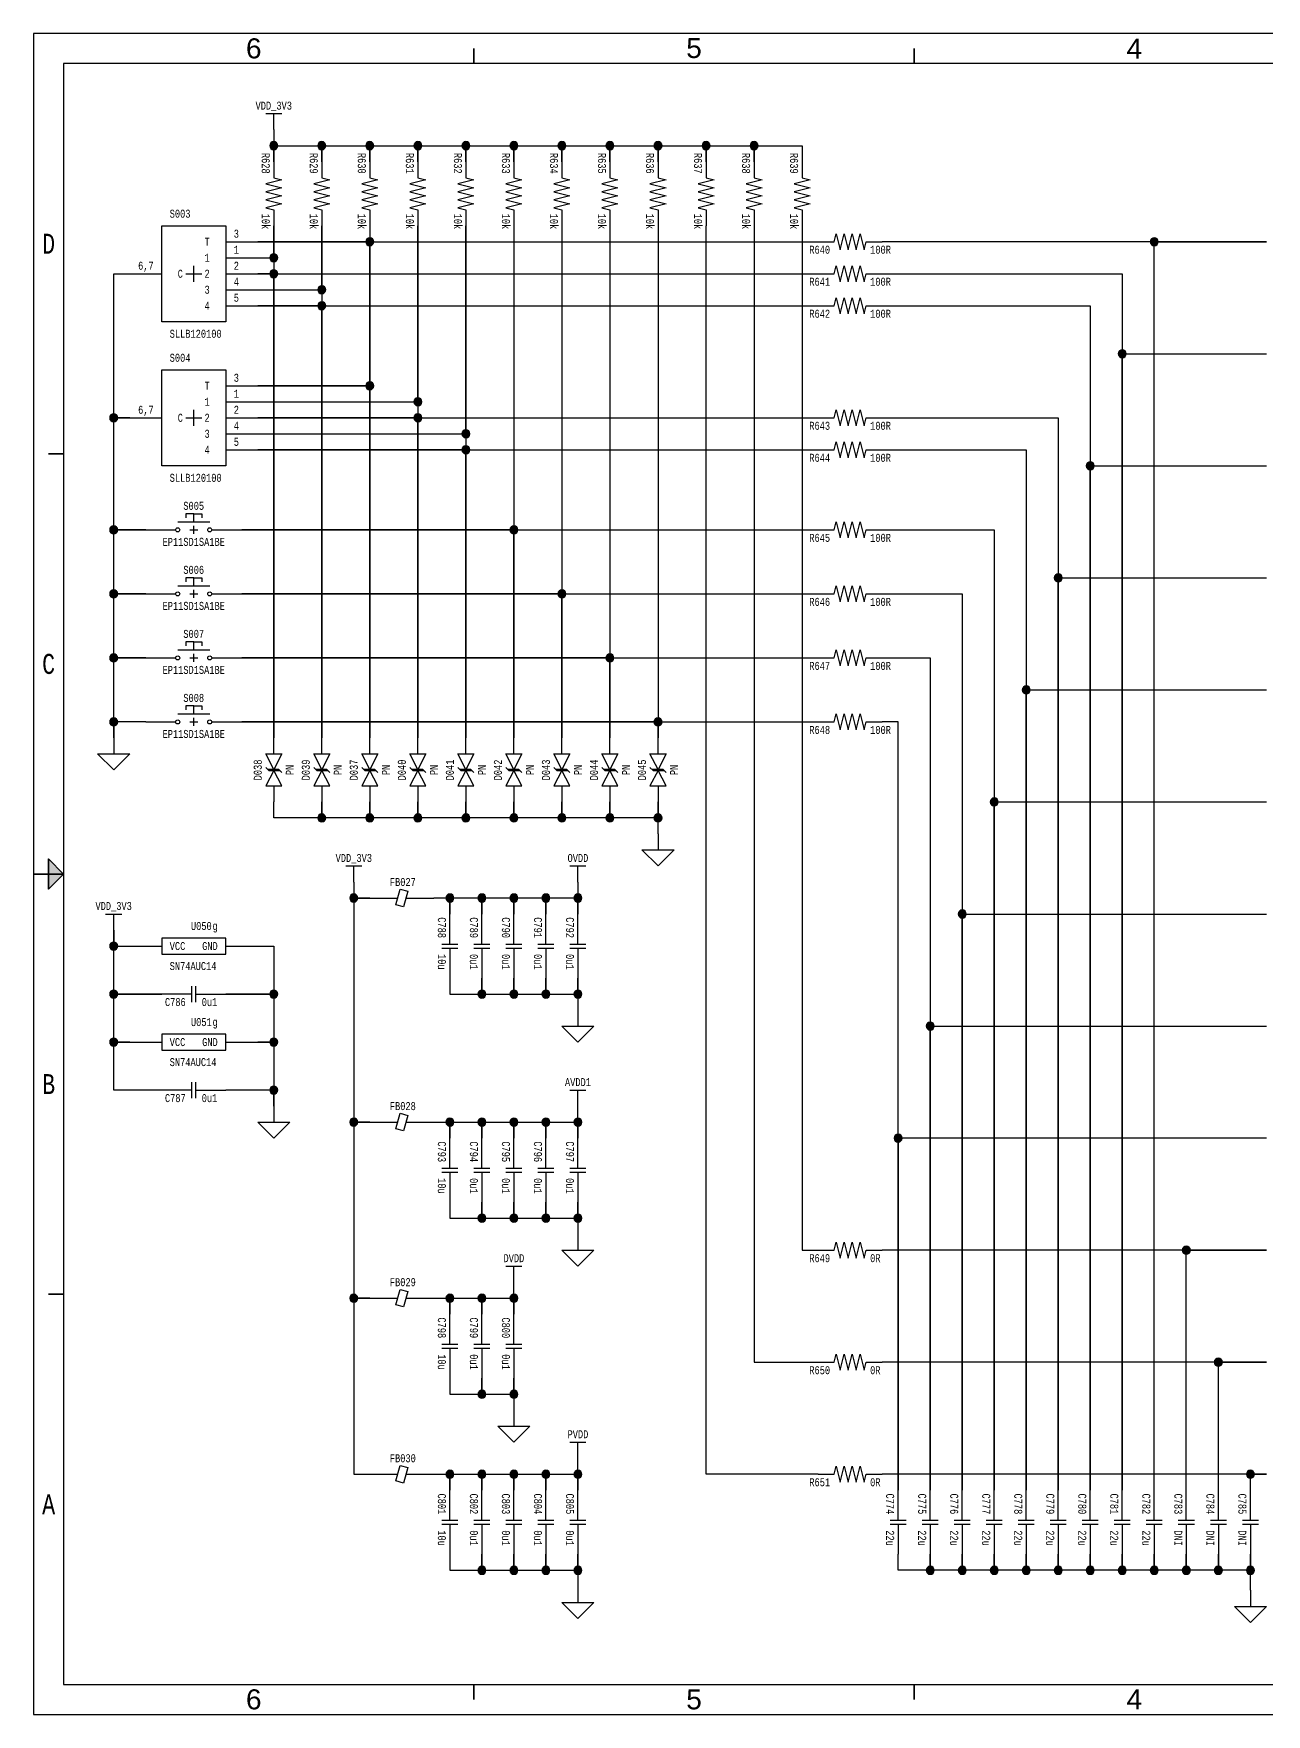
# Paper-space layout '37' of a CAD drawing. Header units: inches. Extents: x 0.2 to 16.8, y 0.2 to 10.8.
# Drawn here: x 0.25 to 7.95, y 0.25 to 10.75 of the extents above; entities that cross this region are included whole.
import ezdxf
from ezdxf.enums import TextEntityAlignment as Align

# ---------------------------------------------------------------- set-up
doc = ezdxf.new("R2010")
doc.units = ezdxf.units.IN
doc.header["$MEASUREMENT"] = 0
for name, color, linetype in [('BORDER', 13, 'Continuous'), ('COMPONENT', 14, 'Continuous'), ('SIGNAL', 84, 'Continuous'), ('TEXT', 252, 'Continuous')]:
    doc.layers.add(name, color=color, linetype=linetype)
doc.styles.add('Monotxt_75', font='monotxt.shx', dxfattribs={"width": 0.75})
doc.styles.get("Standard").update_dxf_attribs({"font": 'arial.ttf'})

# ---------------------------------------------------------------- blocks, each defined once
blk = doc.blocks.new('ANSI B Frame')
at = {"layer": 'BORDER', "lineweight": 35}
h = blk.add_hatch(color=256, dxfattribs=at)
h.dxf.hatch_style = 1
h.paths.add_polyline_path([(0.34375, 5.59375), (0.34375, 5.5), (0.4375, 5.5)])
h.paths.add_polyline_path([(0.4375, 5.5), (0.34375, 5.5), (0.34375, 5.40625)])
at = {"layer": 'BORDER'}
for points in [[(0.25, 0.25), (16.75, 0.25), (16.75, 10.75), (0.25, 10.75)], [(0.4375, 0.4375), (16.5625, 0.4375), (16.5625, 10.5625), (0.4375, 10.5625)]]:
    blk.add_lwpolyline(points, close=True, dxfattribs=at)
at = {"layer": 'BORDER', "lineweight": 35}
for points in [[(3, 10.65625), (3, 10.5625)], [(5.75, 10.65625), (5.75, 10.5625)], [(0.34375, 8.125), (0.4375, 8.125)], [(0.4375, 5.5), (0.25, 5.5)], [(0.34375, 2.875), (0.4375, 2.875)], [(3, 0.34375), (3, 0.4375)], [(5.75, 0.34375), (5.75, 0.4375)]]:
    blk.add_lwpolyline(points, dxfattribs=at)
blk.add_lwpolyline([(0.4375, 5.5), (0.34375, 5.59375), (0.34375, 5.40625)], close=True, dxfattribs=at)
at = {"layer": 'BORDER', "style": 'Monotxt_75', "width": 0.75}
for s, p in [('D', (0.34375, 9.4375)), ('C', (0.34375, 6.8125)), ('B', (0.34375, 4.1875)), ('A', (0.34375, 1.5625))]:
    blk.add_text(s, height=0.125, dxfattribs=at).set_placement(p, align=Align.MIDDLE_CENTER)
at = {"layer": 'BORDER', "flags": 8}
for tag, p in [('ZN6', (1.625, 10.65787)), ('ZN5', (4.375, 10.66009)), ('ZN4', (7.125, 10.65625)), ('ZN3', (9.875, 10.65796)), ('ZN2', (12.625, 10.65574)), ('ZN1', (15.375, 10.65574)), ('ZN6', (1.625, 0.34375)), ('ZN5', (4.375, 0.34375)), ('ZN4', (7.125, 0.34375)), ('ZN3', (9.875, 0.34375)), ('ZN2', (12.625, 0.34375)), ('ZN1', (15.375, 0.34375))]:
    blk.add_attdef(tag, text='', height=0.125, dxfattribs=at).set_placement(p, align=Align.MIDDLE_CENTER)
at = {"layer": 'TEXT', "style": 'Monotxt_75', "width": 0.75, "flags": 8}
for tag, height, p in [('DESRP', 0.0625, (13.625, 1)), ('DWG_NO', 0.1875, (13.9625, 0.7125))]:
    blk.add_attdef(tag, text='', height=height, dxfattribs=at).set_placement(p, align=Align.MIDDLE_LEFT)
for tag, height, p in [('SHTSZ', 0.1875, (13.7375, 0.7125)), ('REV', 0.1875, (16.4125, 0.7125)), ('SCALE', 0.0625, (14.15625, 0.5)), ('REVDATE', 0.0625, (15.11875, 0.5)), ('CURRSHT', 0.0625, (16.0625, 0.5)), ('LASTSHT', 0.0625, (16.4375, 0.5))]:
    blk.add_attdef(tag, text='', height=height, dxfattribs=at).set_placement(p, align=Align.MIDDLE_CENTER)
blk = doc.blocks.new('joystick_1axis_select')
blk.add_lwpolyline([(-0.1, 0.15), (0.1, 0.15), (0.1, -0.15), (-0.1, -0.15)], close=True)
for points in [[(0.1, 0.1), (0.2, 0.1)], [(0.1, 0.05), (0.2, 0.05)], [(0.1, 0), (0.2, 0)], [(-0.2, 0), (-0.1, 0)], [(0.1, -0.05), (0.2, -0.05)], [(0.1, -0.1), (0.2, -0.1)]]:
    blk.add_lwpolyline(points)
at = {"color": 7}
for points in [[(-0.025, 0), (0, 0), (0, 0.025)], [(0, -0.025), (0, 0), (0.025, 0)]]:
    blk.add_lwpolyline(points, dxfattribs=at)
at = {"layer": 'TEXT', "style": 'Monotxt_75', "width": 0.75}
for s, p in [('T', (0.05, 0.1)), ('1', (0.05, 0.05)), ('2', (0.05, 0)), ('3', (0.05, -0.05)), ('4', (0.05, -0.1))]:
    blk.add_text(s, height=0.025, dxfattribs=at).set_placement(p, align=Align.MIDDLE_RIGHT)
for s, p in [('3', (0.125, 0.1125)), ('1', (0.125, 0.0625)), ('2', (0.125, 0.0125)), ('4', (0.125, -0.0375)), ('5', (0.125, -0.0875))]:
    blk.add_text(s, height=0.025, dxfattribs=at).set_placement(p)
blk.add_text('6,7', height=0.025, dxfattribs=at).set_placement((-0.125, 0.0125), align=Align.RIGHT)
blk.add_text('C', height=0.025, dxfattribs=at).set_placement((-0.05, 0), align=Align.MIDDLE_LEFT)
blk.add_text('SLLB120100', height=0.025, dxfattribs=at).set_placement((-0.075, -0.175), align=Align.TOP_LEFT)
at = {"layer": 'TEXT', "style": 'Monotxt_75', "width": 0.75, "flags": 8}
blk.add_attdef('REFID', (-0.075, 0.175), '', height=0.025, dxfattribs=at)
blk = doc.blocks.new('FLOAT_GND')
blk.add_lwpolyline([(0, 0), (0, -0.05)])
blk.add_lwpolyline([(-0.05, -0.05), (0.05, -0.05), (0, -0.1)], close=True)
blk = doc.blocks.new('CONNECT')
blk.add_hatch(color=256).paths.add_polyline_path([(0.0125, 0, 1), (-0.0125, 0, 1)])
blk.add_circle((0, 0), 0.0125)
blk = doc.blocks.new('SUPPLY_BUS')
for points in [[(0, 0), (0.05, 0)], [(0.05, 0.025), (0.05, -0.025)]]:
    blk.add_lwpolyline(points)
blk = doc.blocks.new('RES')
blk.add_lwpolyline([(-0.2, 0), (-0.1, 0), (-0.0875, 0.05), (-0.0625, -0.05), (-0.0375, 0.05), (-0.0125, -0.05), (0.0125, 0.05), (0.0375, -0.05), (0.0625, 0.05), (0.0875, -0.05), (0.1, 0), (0.2, 0)])
at = {"layer": 'TEXT', "style": 'Monotxt_75', "width": 0.75, "flags": 8}
blk.add_attdef('REFID', text='', height=0.05, dxfattribs=at).set_placement((-0.125, -0.025), align=Align.TOP_RIGHT)
blk.add_attdef('VALUE', text='', height=0.05, dxfattribs=at).set_placement((0.125, -0.025), align=Align.TOP_LEFT)
blk = doc.blocks.new('CAP')
for points in [[(0, 0.0125), (0, 0.2)], [(-0.05, 0.0125), (0.05, 0.0125)], [(-0.05, -0.0125), (0.05, -0.0125)], [(0, -0.0125), (0, -0.2)]]:
    blk.add_lwpolyline(points)
at = {"layer": 'TEXT', "style": 'Monotxt_75', "width": 0.75, "flags": 8}
blk.add_attdef('REFID', text='', height=0.05, rotation=270, dxfattribs=at).set_placement((-0.025, 0.05), align=Align.TOP_RIGHT)
blk.add_attdef('VALUE', text='', height=0.05, rotation=270, dxfattribs=at).set_placement((-0.025, -0.05), align=Align.TOP_LEFT)
blk = doc.blocks.new('SWITCH_MOM_PB')
for points in [[(-0.3, 0), (-0.1125, 0)], [(-0.1, 0.05), (0.1, 0.05)], [(0, 0.05), (0, 0.1), (-0.05, 0.1), (-0.05, 0.075)], [(0, 0.1), (0.05, 0.1), (0.05, 0.075)], [(0.1125, 0), (0.3, 0)]]:
    blk.add_lwpolyline(points)
at = {"color": 7}
for points in [[(-0.025, 0), (0, 0), (0, 0.025)], [(0, -0.025), (0, 0), (0.025, 0)]]:
    blk.add_lwpolyline(points, dxfattribs=at)
for centre in [(-0.1, 0), (0.1, 0)]:
    blk.add_circle(centre, 0.0125)
at = {"layer": 'TEXT', "style": 'Monotxt_75', "width": 0.75, "flags": 8}
blk.add_attdef('REFID', text='', height=0.05, dxfattribs=at).set_placement((0, 0.125), align=Align.CENTER)
blk.add_attdef('MFGPN', text='', height=0.05, dxfattribs=at).set_placement((0, -0.05), align=Align.TOP_CENTER)
blk = doc.blocks.new('FeBead')
for points in [[(-0.2, 0), (-0.026, 0)], [(0.026, 0), (0.2, 0)]]:
    blk.add_lwpolyline(points)
blk.add_lwpolyline([(-0.037, -0.042), (-0.011, 0.055), (0.037, 0.042), (0.011, -0.055)], close=True)
at = {"layer": 'TEXT', "style": 'Monotxt_75', "width": 0.75, "flags": 8}
blk.add_attdef('REFID', (-0.075, 0.075), '', height=0.05, dxfattribs=at)
blk = doc.blocks.new('D_TVS_BIDIR')
for points in [[(-0.003125, 0), (-0.1, 0.05), (-0.1, -0.05)], [(0.003125, 0), (0.1, 0.05), (0.1, -0.05)]]:
    blk.add_lwpolyline(points, close=True)
for points in [[(-0.003125, 0.03125), (0.015625, 0.05)], [(-0.003125, 0.03125), (-0.003125, -0.0375)], [(0.003125, -0.03125), (0.003125, 0.0375)], [(-0.1, 0), (-0.2, 0)], [(-0.015625, -0.05), (0.003125, -0.03125)], [(0.1, 0), (0.2, 0)]]:
    blk.add_lwpolyline(points)
at = {"layer": 'TEXT', "style": 'Monotxt_75', "width": 0.75, "flags": 8}
blk.add_attdef('REFNO', text='', height=0.05, dxfattribs=at).set_placement((0, 0.075), align=Align.CENTER)
blk.add_attdef('MFGPN', text='', height=0.05, dxfattribs=at).set_placement((0, -0.075), align=Align.TOP_CENTER)
blk = doc.blocks.new('IC_GEN_PWR')
for points in [[(-0.4, 0), (-0.2, 0)], [(0.2, 0), (0.4, 0)]]:
    blk.add_lwpolyline(points)
blk.add_lwpolyline([(-0.2, -0.05), (0.2, -0.05), (0.2, 0.05), (-0.2, 0.05)], close=True)
at = {"layer": 'TEXT', "style": 'Monotxt_75', "width": 0.75}
blk.add_text('VCC', height=0.05, dxfattribs=at).set_placement((-0.15, 0), align=Align.MIDDLE_LEFT)
blk.add_text('GND', height=0.05, dxfattribs=at).set_placement((0.15, 0), align=Align.MIDDLE_RIGHT)
at = {"layer": 'TEXT', "style": 'Monotxt_75', "width": 0.75, "flags": 8}
for tag, p in [('REFID', (0.1125, 0.1)), ('INST', (0.15, 0.1)), ('VCC', (-0.25, 0.025))]:
    blk.add_attdef(tag, text='', height=0.05, dxfattribs=at).set_placement(p, align=Align.RIGHT)
blk.add_attdef('GND', (0.25, 0.025), '', height=0.05, dxfattribs=at)
blk.add_attdef('MFGPN', text='', height=0.05, dxfattribs=at).set_placement((-0.15, -0.1), align=Align.TOP_LEFT)

psp = doc.layouts.new('37')

# ---------------------------------------------------------------- linework, layer by layer
at = {"layer": 'SIGNAL'}
for points in [[(1.75, 10.15), (1.75, 9.95), (1.75, 10.05), (2.05, 10.05), (2.05, 9.95), (2.05, 10.025), (2.075, 10.05), (2.35, 10.05), (2.35, 9.95), (2.35, 10.025), (2.375, 10.05), (2.65, 10.05), (2.65, 9.95), (2.65, 10.025), (2.675, 10.05), (2.95, 10.05), (2.95, 9.95), (2.95, 10.025), (2.975, 10.05), (3.25, 10.05), (3.25, 9.95), (3.25, 10.025), (3.275, 10.05), (3.55, 10.05), (3.55, 9.95), (3.55, 10.025), (3.575, 10.05), (3.85, 10.05), (3.85, 9.95), (3.85, 10.025), (3.875, 10.05), (4.15, 10.05), (4.15, 9.95), (4.15, 10.025), (4.175, 10.05), (4.45, 10.05), (4.45, 9.95), (4.45, 10.025), (4.475, 10.05), (4.75, 10.05), (4.75, 9.95), (4.75, 10.025), (4.775, 10.05), (5.05, 10.05), (5.05, 9.95)], [(3.25, 9.55), (3.25, 6.35), (3.25, 7.65), (1.55, 7.65), (5.15, 7.65)], [(3.55, 9.55), (3.55, 6.35), (3.55, 7.25), (1.55, 7.25), (5.15, 7.25)], [(3.85, 9.55), (3.85, 6.35), (3.85, 6.85), (1.55, 6.85), (5.15, 6.85)], [(4.15, 9.55), (4.15, 6.35), (4.15, 6.45), (1.55, 6.45), (5.15, 6.45)], [(2.35, 9.55), (2.35, 6.35), (2.35, 8.55), (1.65, 8.55), (2.325, 8.55), (2.35, 8.575), (2.35, 9.45), (1.65, 9.45), (5.15, 9.45)], [(1.65, 9.35), (1.75, 9.35), (1.75, 9.55), (1.75, 6.35), (1.75, 9.25), (1.65, 9.25), (5.15, 9.25)], [(1.65, 9.15), (2.05, 9.15), (2.05, 9.55), (2.05, 6.35), (2.05, 9.05), (1.65, 9.05), (5.15, 9.05)], [(1.65, 8.45), (2.65, 8.45), (2.65, 9.55), (2.65, 6.35), (2.65, 8.35), (1.65, 8.35), (5.15, 8.35)], [(1.65, 8.25), (2.95, 8.25), (2.95, 9.55), (2.95, 6.35), (2.95, 8.15), (1.65, 8.15), (5.15, 8.15)], [(5.15, 1.75), (4.45, 1.75), (4.45, 9.55)], [(4.75, 9.55), (4.75, 2.45), (5.15, 2.45)], [(5.05, 9.55), (5.05, 3.15), (5.15, 3.15)], [(7.25, 1.65), (7.25, 9.45), (7.95, 9.45), (5.55, 9.45)], [(0.95, 6.45), (0.75, 6.45), (0.75, 6.35), (0.75, 6.85), (0.95, 6.85), (0.775, 6.85), (0.75, 6.875), (0.75, 7.25), (0.95, 7.25), (0.775, 7.25), (0.75, 7.275), (0.75, 7.65), (0.95, 7.65), (0.775, 7.65), (0.75, 7.675), (0.75, 8.35), (0.85, 8.35), (0.775, 8.35), (0.75, 8.375), (0.75, 9.25), (0.85, 9.25)], [(5.55, 9.25), (7.05, 9.25), (7.05, 1.65), (7.05, 8.75), (7.95, 8.75)], [(5.55, 9.05), (6.85, 9.05), (6.85, 1.65), (6.85, 8.05), (7.95, 8.05)], [(5.55, 8.35), (6.65, 8.35), (6.65, 1.65), (6.65, 7.35), (7.95, 7.35)], [(5.55, 8.15), (6.45, 8.15), (6.45, 1.65), (6.45, 6.65), (7.95, 6.65)], [(5.55, 7.65), (6.25, 7.65), (6.25, 1.65), (6.25, 5.95), (7.95, 5.95)], [(5.55, 7.25), (6.05, 7.25), (6.05, 1.65), (6.05, 5.25), (7.95, 5.25)], [(5.55, 6.85), (5.85, 6.85), (5.85, 1.65), (5.85, 4.55), (7.95, 4.55)], [(7.95, 3.85), (5.65, 3.85), (5.65, 1.65), (5.65, 6.45), (5.55, 6.45)], [(4.15, 5.75), (4.15, 5.95), (4.15, 5.85), (3.85, 5.85), (3.85, 5.95), (3.85, 5.875), (3.825, 5.85), (3.55, 5.85), (3.55, 5.95), (3.55, 5.875), (3.525, 5.85), (3.25, 5.85), (3.25, 5.95), (3.25, 5.875), (3.225, 5.85), (2.95, 5.85), (2.95, 5.95), (2.95, 5.875), (2.925, 5.85), (2.65, 5.85), (2.65, 5.95), (2.65, 5.875), (2.625, 5.85), (2.35, 5.85), (2.35, 5.95), (2.35, 5.875), (2.325, 5.85), (2.05, 5.85), (2.05, 5.95), (2.05, 5.875), (2.025, 5.85), (1.75, 5.85), (1.75, 5.95)], [(2.25, 5.45), (2.25, 5.35), (2.35, 5.35), (2.275, 5.35), (2.25, 5.325), (2.25, 3.95), (2.35, 3.95), (2.275, 3.95), (2.25, 3.925), (2.25, 2.85), (2.35, 2.85), (2.275, 2.85), (2.25, 2.825), (2.25, 1.75), (2.35, 1.75)], [(3.65, 5.45), (3.65, 5.25), (3.65, 5.35), (3.45, 5.35), (3.45, 5.25), (3.45, 5.325), (3.425, 5.35), (3.25, 5.35), (3.25, 5.25), (3.25, 5.325), (3.225, 5.35), (3.05, 5.35), (3.05, 5.25), (3.05, 5.325), (3.025, 5.35), (2.85, 5.35), (2.85, 5.25), (2.85, 5.325), (2.825, 5.35), (2.75, 5.35)], [(1.05, 4.15), (0.75, 4.15), (0.75, 4.45), (0.85, 4.45), (0.775, 4.45), (0.75, 4.475), (0.75, 4.75), (1.05, 4.75), (0.775, 4.75), (0.75, 4.775), (0.75, 5.15), (0.75, 5.05), (0.85, 5.05)], [(1.65, 5.05), (1.75, 5.05), (1.75, 4.75), (1.45, 4.75), (1.725, 4.75), (1.75, 4.725), (1.75, 4.45), (1.65, 4.45), (1.725, 4.45), (1.75, 4.425), (1.75, 4.05), (1.75, 4.15), (1.45, 4.15)], [(2.85, 4.85), (2.85, 4.75), (3.05, 4.75), (3.05, 4.85), (3.05, 4.775), (3.075, 4.75), (3.25, 4.75), (3.25, 4.85), (3.25, 4.775), (3.275, 4.75), (3.45, 4.75), (3.45, 4.85), (3.45, 4.775), (3.475, 4.75), (3.65, 4.75), (3.65, 4.85), (3.65, 4.65)], [(2.75, 3.95), (2.85, 3.95), (2.85, 3.85), (2.85, 3.925), (2.875, 3.95), (3.05, 3.95), (3.05, 3.85), (3.05, 3.925), (3.075, 3.95), (3.25, 3.95), (3.25, 3.85), (3.25, 3.925), (3.275, 3.95), (3.45, 3.95), (3.45, 3.85), (3.45, 3.925), (3.475, 3.95), (3.65, 3.95), (3.65, 3.85), (3.65, 4.05)], [(2.85, 3.45), (2.85, 3.35), (3.05, 3.35), (3.05, 3.45), (3.05, 3.375), (3.075, 3.35), (3.25, 3.35), (3.25, 3.45), (3.25, 3.375), (3.275, 3.35), (3.45, 3.35), (3.45, 3.45), (3.45, 3.375), (3.475, 3.35), (3.65, 3.35), (3.65, 3.45), (3.65, 3.25)], [(7.45, 1.65), (7.45, 3.15), (7.95, 3.15), (5.55, 3.15)], [(2.75, 2.85), (2.85, 2.85), (2.85, 2.75), (2.85, 2.825), (2.875, 2.85), (3.05, 2.85), (3.05, 2.75), (3.05, 2.825), (3.075, 2.85), (3.25, 2.85), (3.25, 2.75), (3.25, 2.95)], [(7.65, 1.65), (7.65, 2.45), (7.95, 2.45), (5.55, 2.45)], [(2.85, 2.35), (2.85, 2.25), (3.05, 2.25), (3.05, 2.35), (3.05, 2.275), (3.075, 2.25), (3.25, 2.25), (3.25, 2.35), (3.25, 2.15)], [(2.75, 1.75), (2.85, 1.75), (2.85, 1.65), (2.85, 1.725), (2.875, 1.75), (3.05, 1.75), (3.05, 1.65), (3.05, 1.725), (3.075, 1.75), (3.25, 1.75), (3.25, 1.65), (3.25, 1.725), (3.275, 1.75), (3.45, 1.75), (3.45, 1.65), (3.45, 1.725), (3.475, 1.75), (3.65, 1.75), (3.65, 1.65), (3.65, 1.85)], [(7.85, 1.65), (7.85, 1.75), (7.95, 1.75), (5.55, 1.75)], [(2.85, 1.25), (2.85, 1.15), (3.05, 1.15), (3.05, 1.25), (3.05, 1.175), (3.075, 1.15), (3.25, 1.15), (3.25, 1.25), (3.25, 1.175), (3.275, 1.15), (3.45, 1.15), (3.45, 1.25), (3.45, 1.175), (3.475, 1.15), (3.65, 1.15), (3.65, 1.25), (3.65, 1.05)], [(7.85, 1.025), (7.85, 1.25), (7.85, 1.15), (7.65, 1.15), (7.65, 1.25), (7.65, 1.175), (7.625, 1.15), (7.45, 1.15), (7.45, 1.25), (7.45, 1.175), (7.425, 1.15), (7.25, 1.15), (7.25, 1.25), (7.25, 1.175), (7.225, 1.15), (7.05, 1.15), (7.05, 1.25), (7.05, 1.175), (7.025, 1.15), (6.85, 1.15), (6.85, 1.25), (6.85, 1.175), (6.825, 1.15), (6.65, 1.15), (6.65, 1.25), (6.65, 1.175), (6.625, 1.15), (6.45, 1.15), (6.45, 1.25), (6.45, 1.175), (6.425, 1.15), (6.25, 1.15), (6.25, 1.25), (6.25, 1.175), (6.225, 1.15), (6.05, 1.15), (6.05, 1.25), (6.05, 1.175), (6.025, 1.15), (5.85, 1.15), (5.85, 1.25), (5.85, 1.175), (5.825, 1.15), (5.65, 1.15), (5.65, 1.25)]]:
    psp.add_lwpolyline(points, dxfattribs=at)

# ---------------------------------------------------------------- block references
ref = psp.add_blockref('ANSI B Frame', (0, 0))
ref.add_attrib('ZN4', '4', dxfattribs={"layer": 'BORDER', "height": 0.125}).set_placement((7.125, 0.344), align=Align.MIDDLE_CENTER)
ref.add_attrib('ZN4', '4', dxfattribs={"layer": 'BORDER', "height": 0.125}).set_placement((7.125, 10.656), align=Align.MIDDLE_CENTER)
ref.add_attrib('ZN5', '5', dxfattribs={"layer": 'BORDER', "height": 0.125}).set_placement((4.375, 0.344), align=Align.MIDDLE_CENTER)
ref.add_attrib('ZN5', '5', dxfattribs={"layer": 'BORDER', "height": 0.125}).set_placement((4.375, 10.66), align=Align.MIDDLE_CENTER)
ref.add_attrib('ZN6', '6', dxfattribs={"layer": 'BORDER', "height": 0.125}).set_placement((1.625, 0.344), align=Align.MIDDLE_CENTER)
ref.add_attrib('ZN6', '6', dxfattribs={"layer": 'BORDER', "height": 0.125}).set_placement((1.625, 10.658), align=Align.MIDDLE_CENTER)
at = {"layer": 'COMPONENT', "xscale": 2, "yscale": 2, "zscale": 2, "rotation": 90}
for p in [(1.75, 10.15), (2.25, 5.45), (3.65, 5.45), (0.75, 5.15), (3.65, 4.05), (3.25, 2.95), (3.65, 1.85)]:
    psp.add_blockref('SUPPLY_BUS', p, dxfattribs=at)
at = {"layer": 'COMPONENT'}
for name, p, rotation, values in [('RES', (1.75, 9.75), 270, {'REFID': 'R628', 'VALUE': '10k'}), ('RES', (2.05, 9.75), 270, {'REFID': 'R629', 'VALUE': '10k'}), ('RES', (2.35, 9.75), 270, {'REFID': 'R630', 'VALUE': '10k'}), ('RES', (2.65, 9.75), 270, {'REFID': 'R631', 'VALUE': '10k'}), ('RES', (2.95, 9.75), 270, {'REFID': 'R632', 'VALUE': '10k'}), ('RES', (3.25, 9.75), 270, {'REFID': 'R633', 'VALUE': '10k'}), ('RES', (3.55, 9.75), 270, {'REFID': 'R634', 'VALUE': '10k'}), ('RES', (3.85, 9.75), 270, {'REFID': 'R635', 'VALUE': '10k'}), ('RES', (4.15, 9.75), 270, {'REFID': 'R636', 'VALUE': '10k'}), ('RES', (4.45, 9.75), 270, {'REFID': 'R637', 'VALUE': '10k'}), ('RES', (4.75, 9.75), 270, {'REFID': 'R638', 'VALUE': '10k'}), ('RES', (5.05, 9.75), 270, {'REFID': 'R639', 'VALUE': '10k'}), ('D_TVS_BIDIR', (1.75, 6.15), 90, {'REFNO': 'D038', 'MFGPN': 'PN'}), ('D_TVS_BIDIR', (2.05, 6.15), 90, {'REFNO': 'D039', 'MFGPN': 'PN'}), ('D_TVS_BIDIR', (2.35, 6.15), 90, {'REFNO': 'D037', 'MFGPN': 'PN'}), ('D_TVS_BIDIR', (2.65, 6.15), 90, {'REFNO': 'D040', 'MFGPN': 'PN'}), ('D_TVS_BIDIR', (2.95, 6.15), 90, {'REFNO': 'D041', 'MFGPN': 'PN'}), ('D_TVS_BIDIR', (3.25, 6.15), 90, {'REFNO': 'D042', 'MFGPN': 'PN'}), ('D_TVS_BIDIR', (3.55, 6.15), 90, {'REFNO': 'D043', 'MFGPN': 'PN'}), ('D_TVS_BIDIR', (3.85, 6.15), 90, {'REFNO': 'D044', 'MFGPN': 'PN'}), ('D_TVS_BIDIR', (4.15, 6.15), 90, {'REFNO': 'D045', 'MFGPN': 'PN'})]:
    psp.add_blockref(name, p, dxfattribs=dict(at, rotation=rotation)).add_auto_attribs(values)
at = {"layer": 'COMPONENT', "xscale": 2, "yscale": 2, "zscale": 2}
for p, values in [((1.25, 9.25), {'REFID': 'S003'}), ((1.25, 8.35), {'REFID': 'S004'})]:
    psp.add_blockref('joystick_1axis_select', p, dxfattribs=at).add_auto_attribs(values)
at = {"layer": 'COMPONENT'}
for name, p, values in [('RES', (5.35, 9.45), {'REFID': 'R640', 'VALUE': '100R'}), ('RES', (5.35, 9.25), {'REFID': 'R641', 'VALUE': '100R'}), ('RES', (5.35, 9.05), {'REFID': 'R642', 'VALUE': '100R'}), ('RES', (5.35, 8.35), {'REFID': 'R643', 'VALUE': '100R'}), ('RES', (5.35, 8.15), {'REFID': 'R644', 'VALUE': '100R'}), ('SWITCH_MOM_PB', (1.25, 7.65), {'REFID': 'S005', 'MFGPN': 'EP11SD1SA1BE'}), ('RES', (5.35, 7.65), {'REFID': 'R645', 'VALUE': '100R'}), ('SWITCH_MOM_PB', (1.25, 7.25), {'REFID': 'S006', 'MFGPN': 'EP11SD1SA1BE'}), ('RES', (5.35, 7.25), {'REFID': 'R646', 'VALUE': '100R'}), ('SWITCH_MOM_PB', (1.25, 6.85), {'REFID': 'S007', 'MFGPN': 'EP11SD1SA1BE'}), ('RES', (5.35, 6.85), {'REFID': 'R647', 'VALUE': '100R'}), ('SWITCH_MOM_PB', (1.25, 6.45), {'REFID': 'S008', 'MFGPN': 'EP11SD1SA1BE'}), ('RES', (5.35, 6.45), {'REFID': 'R648', 'VALUE': '100R'}), ('FeBead', (2.55, 5.35), {'REFID': 'FB027'}), ('CAP', (2.85, 5.05), {'REFID': 'C788', 'VALUE': '10u'}), ('CAP', (3.05, 5.05), {'REFID': 'C789', 'VALUE': '0u1'}), ('CAP', (3.25, 5.05), {'REFID': 'C790', 'VALUE': '0u1'}), ('CAP', (3.45, 5.05), {'REFID': 'C791', 'VALUE': '0u1'}), ('CAP', (3.65, 5.05), {'REFID': 'C792', 'VALUE': '0u1'}), ('IC_GEN_PWR', (1.25, 5.05), {'REFID': 'U050', 'INST': 'g', 'MFGPN': 'SN74AUC14'}), ('IC_GEN_PWR', (1.25, 4.45), {'REFID': 'U051', 'INST': 'g', 'MFGPN': 'SN74AUC14'}), ('FeBead', (2.55, 3.95), {'REFID': 'FB028'}), ('CAP', (2.85, 3.65), {'REFID': 'C793', 'VALUE': '10u'}), ('CAP', (3.05, 3.65), {'REFID': 'C794', 'VALUE': '0u1'}), ('CAP', (3.25, 3.65), {'REFID': 'C795', 'VALUE': '0u1'}), ('CAP', (3.45, 3.65), {'REFID': 'C796', 'VALUE': '0u1'}), ('CAP', (3.65, 3.65), {'REFID': 'C797', 'VALUE': '0u1'}), ('RES', (5.35, 3.15), {'REFID': 'R649', 'VALUE': '0R'}), ('FeBead', (2.55, 2.85), {'REFID': 'FB029'}), ('CAP', (2.85, 2.55), {'REFID': 'C798', 'VALUE': '10u'}), ('CAP', (3.05, 2.55), {'REFID': 'C799', 'VALUE': '0u1'}), ('CAP', (3.25, 2.55), {'REFID': 'C800', 'VALUE': '0u1'}), ('RES', (5.35, 2.45), {'REFID': 'R650', 'VALUE': '0R'}), ('FeBead', (2.55, 1.75), {'REFID': 'FB030'}), ('RES', (5.35, 1.75), {'REFID': 'R651', 'VALUE': '0R'}), ('CAP', (2.85, 1.45), {'REFID': 'C801', 'VALUE': '10u'}), ('CAP', (3.05, 1.45), {'REFID': 'C802', 'VALUE': '0u1'}), ('CAP', (3.25, 1.45), {'REFID': 'C803', 'VALUE': '0u1'}), ('CAP', (3.45, 1.45), {'REFID': 'C804', 'VALUE': '0u1'}), ('CAP', (3.65, 1.45), {'REFID': 'C805', 'VALUE': '0u1'})]:
    psp.add_blockref(name, p, dxfattribs=at).add_auto_attribs(values)
at = {"layer": 'COMPONENT', "xscale": 2, "yscale": 2, "zscale": 2}
for p in [(0.75, 6.35), (4.15, 5.75), (3.65, 4.65), (1.75, 4.05), (3.65, 3.25), (3.25, 2.15), (3.65, 1.05), (7.85, 1.025)]:
    psp.add_blockref('FLOAT_GND', p, dxfattribs=at)
at = {"layer": 'COMPONENT'}
ref = psp.add_blockref('CAP', (1.25, 4.75), dxfattribs=dict(at, rotation=90))
ref.add_attrib('REFID', 'C786', dxfattribs={"layer": 'TEXT', "height": 0.05, "style": 'Monotxt_75', "width": 0.75}).set_placement((1.2, 4.725), align=Align.TOP_RIGHT)
ref.add_attrib('VALUE', '0u1', dxfattribs={"layer": 'TEXT', "height": 0.05, "style": 'Monotxt_75', "width": 0.75}).set_placement((1.3, 4.725), align=Align.TOP_LEFT)
ref = psp.add_blockref('CAP', (1.25, 4.15), dxfattribs=dict(at, rotation=90))
ref.add_attrib('REFID', 'C787', dxfattribs={"layer": 'TEXT', "height": 0.05, "style": 'Monotxt_75', "width": 0.75}).set_placement((1.2, 4.125), align=Align.TOP_RIGHT)
ref.add_attrib('VALUE', '0u1', dxfattribs={"layer": 'TEXT', "height": 0.05, "style": 'Monotxt_75', "width": 0.75}).set_placement((1.3, 4.125), align=Align.TOP_LEFT)
ref = psp.add_blockref('CAP', (5.65, 1.45), dxfattribs=at)
ref.add_attrib('REFID', 'C774', dxfattribs={"layer": 'TEXT', "height": 0.05, "rotation": 270, "style": 'Monotxt_75', "width": 0.75}).set_placement((5.625, 1.5), align=Align.TOP_RIGHT)
ref.add_attrib('VALUE', '22u', dxfattribs={"layer": 'TEXT', "height": 0.05, "rotation": 270, "style": 'Monotxt_75', "width": 0.75}).set_placement((5.625, 1.4), align=Align.TOP_LEFT)
ref = psp.add_blockref('CAP', (5.85, 1.45), dxfattribs=at)
ref.add_attrib('REFID', 'C775', dxfattribs={"layer": 'TEXT', "height": 0.05, "rotation": 270, "style": 'Monotxt_75', "width": 0.75}).set_placement((5.825, 1.5), align=Align.TOP_RIGHT)
ref.add_attrib('VALUE', '22u', dxfattribs={"layer": 'TEXT', "height": 0.05, "rotation": 270, "style": 'Monotxt_75', "width": 0.75}).set_placement((5.825, 1.4), align=Align.TOP_LEFT)
ref = psp.add_blockref('CAP', (6.05, 1.45), dxfattribs=at)
ref.add_attrib('REFID', 'C776', dxfattribs={"layer": 'TEXT', "height": 0.05, "rotation": 270, "style": 'Monotxt_75', "width": 0.75}).set_placement((6.025, 1.5), align=Align.TOP_RIGHT)
ref.add_attrib('VALUE', '22u', dxfattribs={"layer": 'TEXT', "height": 0.05, "rotation": 270, "style": 'Monotxt_75', "width": 0.75}).set_placement((6.025, 1.4), align=Align.TOP_LEFT)
ref = psp.add_blockref('CAP', (6.25, 1.45), dxfattribs=at)
ref.add_attrib('REFID', 'C777', dxfattribs={"layer": 'TEXT', "height": 0.05, "rotation": 270, "style": 'Monotxt_75', "width": 0.75}).set_placement((6.225, 1.5), align=Align.TOP_RIGHT)
ref.add_attrib('VALUE', '22u', dxfattribs={"layer": 'TEXT', "height": 0.05, "rotation": 270, "style": 'Monotxt_75', "width": 0.75}).set_placement((6.225, 1.4), align=Align.TOP_LEFT)
ref = psp.add_blockref('CAP', (6.45, 1.45), dxfattribs=at)
ref.add_attrib('REFID', 'C778', dxfattribs={"layer": 'TEXT', "height": 0.05, "rotation": 270, "style": 'Monotxt_75', "width": 0.75}).set_placement((6.425, 1.5), align=Align.TOP_RIGHT)
ref.add_attrib('VALUE', '22u', dxfattribs={"layer": 'TEXT', "height": 0.05, "rotation": 270, "style": 'Monotxt_75', "width": 0.75}).set_placement((6.425, 1.4), align=Align.TOP_LEFT)
ref = psp.add_blockref('CAP', (6.65, 1.45), dxfattribs=at)
ref.add_attrib('REFID', 'C779', dxfattribs={"layer": 'TEXT', "height": 0.05, "rotation": 270, "style": 'Monotxt_75', "width": 0.75}).set_placement((6.625, 1.5), align=Align.TOP_RIGHT)
ref.add_attrib('VALUE', '22u', dxfattribs={"layer": 'TEXT', "height": 0.05, "rotation": 270, "style": 'Monotxt_75', "width": 0.75}).set_placement((6.625, 1.4), align=Align.TOP_LEFT)
ref = psp.add_blockref('CAP', (6.85, 1.45), dxfattribs=at)
ref.add_attrib('REFID', 'C780', dxfattribs={"layer": 'TEXT', "height": 0.05, "rotation": 270, "style": 'Monotxt_75', "width": 0.75}).set_placement((6.825, 1.5), align=Align.TOP_RIGHT)
ref.add_attrib('VALUE', '22u', dxfattribs={"layer": 'TEXT', "height": 0.05, "rotation": 270, "style": 'Monotxt_75', "width": 0.75}).set_placement((6.825, 1.4), align=Align.TOP_LEFT)
ref = psp.add_blockref('CAP', (7.05, 1.45), dxfattribs=at)
ref.add_attrib('REFID', 'C781', dxfattribs={"layer": 'TEXT', "height": 0.05, "rotation": 270, "style": 'Monotxt_75', "width": 0.75}).set_placement((7.025, 1.5), align=Align.TOP_RIGHT)
ref.add_attrib('VALUE', '22u', dxfattribs={"layer": 'TEXT', "height": 0.05, "rotation": 270, "style": 'Monotxt_75', "width": 0.75}).set_placement((7.025, 1.4), align=Align.TOP_LEFT)
ref = psp.add_blockref('CAP', (7.25, 1.45), dxfattribs=at)
ref.add_attrib('REFID', 'C782', dxfattribs={"layer": 'TEXT', "height": 0.05, "rotation": 270, "style": 'Monotxt_75', "width": 0.75}).set_placement((7.225, 1.5), align=Align.TOP_RIGHT)
ref.add_attrib('VALUE', '22u', dxfattribs={"layer": 'TEXT', "height": 0.05, "rotation": 270, "style": 'Monotxt_75', "width": 0.75}).set_placement((7.225, 1.4), align=Align.TOP_LEFT)
ref = psp.add_blockref('CAP', (7.45, 1.45), dxfattribs=at)
ref.add_attrib('REFID', 'C783', dxfattribs={"layer": 'TEXT', "height": 0.05, "rotation": 270, "style": 'Monotxt_75', "width": 0.75}).set_placement((7.425, 1.5), align=Align.TOP_RIGHT)
ref.add_attrib('VALUE', 'DNI', dxfattribs={"layer": 'TEXT', "height": 0.05, "rotation": 270, "style": 'Monotxt_75', "width": 0.75}).set_placement((7.425, 1.4), align=Align.TOP_LEFT)
ref = psp.add_blockref('CAP', (7.65, 1.45), dxfattribs=at)
ref.add_attrib('REFID', 'C784', dxfattribs={"layer": 'TEXT', "height": 0.05, "rotation": 270, "style": 'Monotxt_75', "width": 0.75}).set_placement((7.625, 1.5), align=Align.TOP_RIGHT)
ref.add_attrib('VALUE', 'DNI', dxfattribs={"layer": 'TEXT', "height": 0.05, "rotation": 270, "style": 'Monotxt_75', "width": 0.75}).set_placement((7.625, 1.4), align=Align.TOP_LEFT)
ref = psp.add_blockref('CAP', (7.85, 1.45), dxfattribs=at)
ref.add_attrib('REFID', 'C785', dxfattribs={"layer": 'TEXT', "height": 0.05, "rotation": 270, "style": 'Monotxt_75', "width": 0.75}).set_placement((7.825, 1.5), align=Align.TOP_RIGHT)
ref.add_attrib('VALUE', 'DNI', dxfattribs={"layer": 'TEXT', "height": 0.05, "rotation": 270, "style": 'Monotxt_75', "width": 0.75}).set_placement((7.825, 1.4), align=Align.TOP_LEFT)
at = {"layer": 'SIGNAL', "xscale": -2, "yscale": 2, "zscale": 2, "rotation": 180}
for p in [(1.75, 10.05), (2.05, 10.05), (2.35, 10.05), (2.65, 10.05), (2.95, 10.05), (3.25, 10.05), (3.55, 10.05), (3.85, 10.05), (4.15, 10.05), (4.45, 10.05), (4.75, 10.05), (2.35, 9.45), (7.25, 9.45), (1.75, 9.35), (1.75, 9.25), (2.05, 9.15), (2.05, 9.05), (7.05, 8.75), (2.35, 8.55), (2.65, 8.45), (0.75, 8.35), (2.65, 8.35), (2.95, 8.25), (2.95, 8.15), (6.85, 8.05), (0.75, 7.65), (3.25, 7.65), (6.65, 7.35), (0.75, 7.25), (3.55, 7.25), (0.75, 6.85), (3.85, 6.85), (6.45, 6.65), (0.75, 6.45), (4.15, 6.45), (6.25, 5.95), (2.05, 5.85), (2.35, 5.85), (2.65, 5.85), (2.95, 5.85), (3.25, 5.85), (3.55, 5.85), (3.85, 5.85), (4.15, 5.85), (2.25, 5.35), (2.85, 5.35), (3.05, 5.35), (3.25, 5.35), (3.45, 5.35), (3.65, 5.35), (6.05, 5.25), (0.75, 5.05), (0.75, 4.75), (1.75, 4.75), (3.05, 4.75), (3.25, 4.75), (3.45, 4.75), (3.65, 4.75), (5.85, 4.55), (0.75, 4.45), (1.75, 4.45), (1.75, 4.15), (2.25, 3.95), (2.85, 3.95), (3.05, 3.95), (3.25, 3.95), (3.45, 3.95), (3.65, 3.95), (5.65, 3.85), (3.05, 3.35), (3.25, 3.35), (3.45, 3.35), (3.65, 3.35), (7.45, 3.15), (2.25, 2.85), (2.85, 2.85), (3.05, 2.85), (3.25, 2.85), (7.65, 2.45), (3.05, 2.25), (3.25, 2.25), (2.85, 1.75), (3.05, 1.75), (3.25, 1.75), (3.45, 1.75), (3.65, 1.75), (7.85, 1.75), (3.05, 1.15), (3.25, 1.15), (3.45, 1.15), (3.65, 1.15), (5.85, 1.15), (6.05, 1.15), (6.25, 1.15), (6.45, 1.15), (6.65, 1.15), (6.85, 1.15), (7.05, 1.15), (7.25, 1.15), (7.45, 1.15), (7.65, 1.15), (7.85, 1.15)]:
    psp.add_blockref('CONNECT', p, dxfattribs=at)

# ---------------------------------------------------------------- texts
at = {"layer": 'TEXT', "style": 'Monotxt_75', "width": 0.75}
for s, p in [('VDD_3V3', (1.75, 10.275)), ('VDD_3V3', (2.25, 5.575)), ('OVDD', (3.65, 5.575)), ('VDD_3V3', (0.75, 5.275)), ('AVDD1', (3.65, 4.175)), ('DVDD', (3.25, 3.075)), ('PVDD', (3.65, 1.975))]:
    psp.add_text(s, height=0.05, dxfattribs=at).set_placement(p, align=Align.CENTER)

doc.saveas('drawing.dxf')
